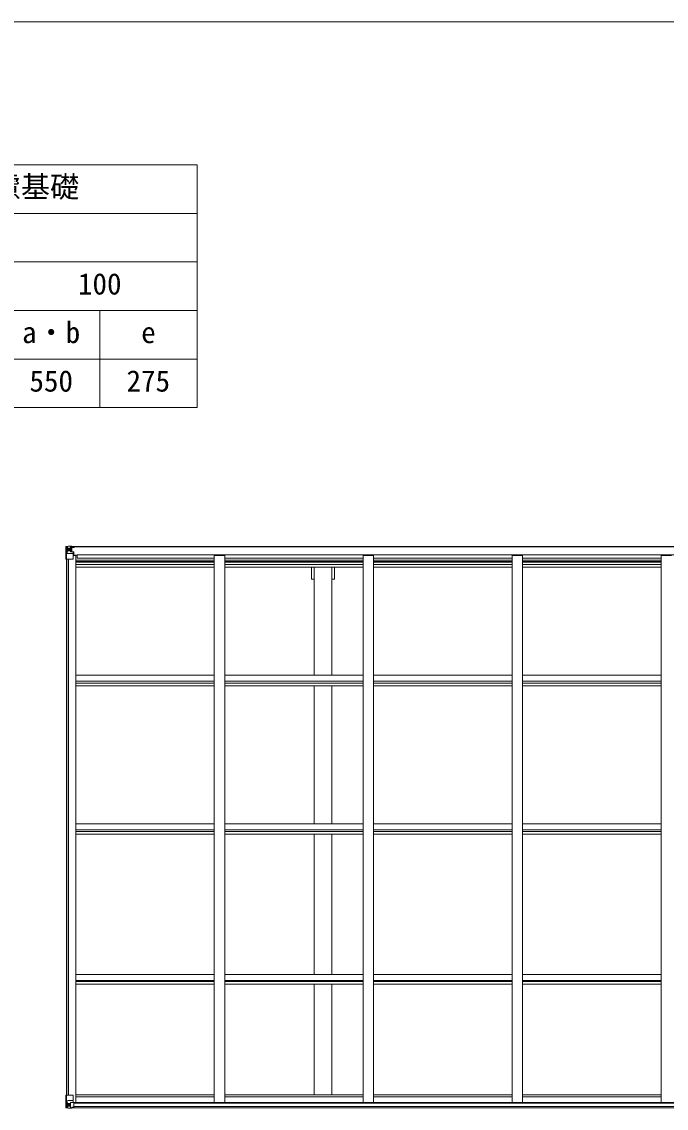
# Model space of a CAD drawing. Units: millimetres at full size, with parts at other scales. Extents: x -9783 to 9892, y -6828 to 6752.
# Drawn here: x -3215 to -116, y 1531 to 6752 of the extents above; entities that cross this region are included whole.
import ezdxf
from ezdxf.enums import TextEntityAlignment as Align

# ---------------------------------------------------------------- set-up
doc = ezdxf.new("R2010")
doc.units = ezdxf.units.MM
doc.header["$LTSCALE"] = 35
for name, color, linetype, lineweight in [('0-1_本体', 4, 'Continuous', 9), ('0-2_部品', 7, 'Continuous', 9), ('1-0_FRAME', 7, 'Continuous', 18), ('F-0_240', 7, 'Continuous', 9)]:
    doc.layers.add(name, color=color, linetype=linetype, lineweight=lineweight)
doc.styles.add('ＭＳ ゴシック', font='')
doc.styles.get('ＭＳ ゴシック').set_extended_font_data('MS Gothic')

msp = doc.modelspace()

# ---------------------------------------------------------------- linework, layer by layer
at = {"layer": '0-1_本体'}
for p, q in [((2741.26, 4229.93), (-2978.74, 4229.93)), ((2741.26, 4227.86), (-2978.74, 4227.86)), ((-2968.24, 4187.63), (-2955.24, 4187.63)), ((-2955.24, 1557.71), (-2955.24, 4187.63)), ((-2289.24, 4187.63), (-2239.24, 4187.63)), ((-2289.24, 1557.71), (-2289.24, 4187.63)), ((-2239.24, 1557.71), (-2239.24, 4187.63)), ((-1573.24, 4187.63), (-1523.24, 4187.63)), ((-1573.24, 1557.71), (-1573.24, 4187.63)), ((-1523.24, 1557.71), (-1523.24, 4187.63)), ((-857.24, 4187.63), (-807.24, 4187.63)), ((-857.24, 1557.71), (-857.24, 4187.63)), ((-807.24, 1557.71), (-807.24, 4187.63)), ((-141.24, 4187.63), (-91.24, 4187.63)), ((-141.24, 1557.71), (-141.24, 4187.63)), ((-3000.24, 1594.06), (-3000.24, 4169.16)), ((-2991.24, 1594.06), (-2991.24, 4169.16)), ((-2990.54, 1594.06), (-2990.54, 4169.16)), ((-2289.24, 4165.22), (-2955.24, 4165.22)), ((-2955.24, 4158.15), (-2289.24, 4158.15)), ((-2289.24, 4154.37), (-2955.24, 4154.37)), ((-2289.24, 4143.02), (-2955.24, 4143.02)), ((-2289.24, 4130.2), (-2955.24, 4130.2)), ((-2289.24, 4174.59), (-2947.74, 4174.59)), ((-1573.24, 4174.59), (-2239.24, 4174.59)), ((-1573.24, 4165.22), (-2239.24, 4165.22)), ((-2239.24, 4158.15), (-1573.24, 4158.15)), ((-1573.24, 4154.37), (-2239.24, 4154.37)), ((-1573.24, 4143.02), (-2239.24, 4143.02)), ((-1573.24, 4130.2), (-2239.24, 4130.2)), ((-1821.24, 4073.93), (-1821.24, 4130.2)), ((-1808.74, 3612.63), (-1808.74, 4130.2)), ((-1723.74, 3612.63), (-1723.74, 4130.2)), ((-857.24, 4174.59), (-1523.24, 4174.59)), ((-857.24, 4165.22), (-1523.24, 4165.22)), ((-1523.24, 4158.15), (-857.24, 4158.15)), ((-857.24, 4154.37), (-1523.24, 4154.37)), ((-857.24, 4143.02), (-1523.24, 4143.02)), ((-857.24, 4130.2), (-1523.24, 4130.2)), ((-141.24, 4174.59), (-807.24, 4174.59)), ((-141.24, 4165.22), (-807.24, 4165.22)), ((-807.24, 4158.15), (-141.24, 4158.15)), ((-141.24, 4154.37), (-807.24, 4154.37)), ((-141.24, 4143.02), (-807.24, 4143.02)), ((-141.24, 4130.2), (-807.24, 4130.2)), ((-1821.24, 4073.93), (-1808.74, 4073.93)), ((-2289.24, 3612.63), (-2955.24, 3612.63)), ((-1573.24, 3612.63), (-2239.24, 3612.63)), ((-857.24, 3612.63), (-1523.24, 3612.63)), ((-141.24, 3612.63), (-807.24, 3612.63)), ((-2289.24, 3583.66), (-2955.24, 3583.66)), ((-2289.24, 3573.51), (-2955.24, 3573.51)), ((-2289.24, 3560.67), (-2955.24, 3560.67)), ((-1573.24, 3583.66), (-2239.24, 3583.66)), ((-1573.24, 3573.51), (-2239.24, 3573.51)), ((-1573.24, 3560.67), (-2239.24, 3560.67)), ((-1808.74, 2897.85), (-1808.74, 3560.67)), ((-1723.74, 2897.85), (-1723.74, 3560.67)), ((-857.24, 3583.66), (-1523.24, 3583.66)), ((-857.24, 3573.51), (-1523.24, 3573.51)), ((-857.24, 3560.67), (-1523.24, 3560.67)), ((-141.24, 3583.66), (-807.24, 3583.66)), ((-141.24, 3573.51), (-807.24, 3573.51)), ((-141.24, 3560.67), (-807.24, 3560.67)), ((-2289.24, 2897.85), (-2955.24, 2897.85)), ((-1573.24, 2897.85), (-2239.24, 2897.85)), ((-857.24, 2897.85), (-1523.24, 2897.85)), ((-141.24, 2897.85), (-807.24, 2897.85)), ((-2289.24, 2868.41), (-2955.24, 2868.41)), ((-2289.24, 2861.26), (-2955.24, 2861.26)), ((-2289.24, 2848.3), (-2955.24, 2848.3)), ((-1573.24, 2868.41), (-2239.24, 2868.41)), ((-1573.24, 2861.26), (-2239.24, 2861.26)), ((-1573.24, 2848.3), (-2239.24, 2848.3)), ((-1808.74, 2173.94), (-1808.74, 2848.3)), ((-1723.74, 2173.94), (-1723.74, 2848.3)), ((-857.24, 2868.41), (-1523.24, 2868.41)), ((-857.24, 2861.26), (-1523.24, 2861.26)), ((-857.24, 2848.3), (-1523.24, 2848.3)), ((-141.24, 2868.41), (-807.24, 2868.41)), ((-141.24, 2861.26), (-807.24, 2861.26)), ((-141.24, 2848.3), (-807.24, 2848.3)), ((-2289.24, 2173.94), (-2955.24, 2173.94)), ((-2289.24, 2144.18), (-2955.24, 2144.18)), ((-1573.24, 2173.94), (-2239.24, 2173.94)), ((-1573.24, 2144.18), (-2239.24, 2144.18)), ((-857.24, 2173.94), (-1523.24, 2173.94)), ((-857.24, 2144.18), (-1523.24, 2144.18)), ((-141.24, 2173.94), (-807.24, 2173.94)), ((-141.24, 2144.18), (-807.24, 2144.18)), ((-2289.24, 2139.88), (-2955.24, 2139.88)), ((-2289.24, 2126.87), (-2955.24, 2126.87)), ((-1573.24, 2139.88), (-2239.24, 2139.88)), ((-1573.24, 2126.87), (-2239.24, 2126.87)), ((-1808.74, 2126.87), (-1808.74, 1594.95)), ((-1723.74, 2126.87), (-1723.74, 1594.95)), ((-857.24, 2139.88), (-1523.24, 2139.88)), ((-857.24, 2126.87), (-1523.24, 2126.87)), ((-141.24, 2139.88), (-807.24, 2139.88)), ((-141.24, 2126.87), (-807.24, 2126.87)), ((-2289.24, 1585.82), (-2955.82, 1585.82)), ((-2289.24, 1594.95), (-2955.55, 1594.95)), ((-1573.24, 1594.95), (-2239.24, 1594.95)), ((-1573.24, 1585.82), (-2239.24, 1585.82)), ((-857.24, 1594.95), (-1523.24, 1594.95)), ((-857.24, 1585.82), (-1523.24, 1585.82)), ((-141.24, 1594.95), (-807.24, 1594.95)), ((-141.24, 1585.82), (-807.24, 1585.82)), ((-2973.74, 1533.21), (2741.26, 1533.21)), ((-2973.74, 1532.26), (2741.26, 1532.26)), ((-2964.27, 1557.71), (2731.8, 1557.71)), ((-2963.74, 1555.36), (2731.26, 1555.36)), ((-2963.74, 1539.7), (2731.26, 1539.7))]:
    msp.add_line(p, q, dxfattribs=at)
for points in [[(-2947.74, 4174.59), (-2947.74, 4189.66), (2715.26, 4189.66)], [(-1723.74, 4073.93), (-1711.24, 4073.93), (-1711.24, 4130.2)]]:
    msp.add_lwpolyline(points, dxfattribs=at)
at = {"layer": '0-2_部品'}
for p, q in [((-3002.24, 4229.87), (-3002.24, 4229.83)), ((-3001.3, 4230.87), (-3001.3, 4230.87)), ((-3001.3, 4230.83), (-3001.3, 4230.86)), ((-2992.33, 4231.25), (-3000.25, 4230.78)), ((-2999.39, 4229.81), (-2999.39, 4229.74)), ((-2999.39, 4169.16), (-2999.39, 4229.74)), ((-2995.42, 4226.37), (-2998.16, 4230.04)), ((-2980.24, 4232.04), (-2992.24, 4231.26)), ((-2973.74, 4232.56), (-2980.24, 4232.16)), ((-2980.24, 4206.06), (-2980.24, 4232.16)), ((-2980.24, 4231.27), (-2973.74, 4231.67)), ((-2973.74, 4230.75), (-2978.74, 4230.66)), ((-2973.74, 4231.67), (-2973.74, 4232.56)), ((-2973.74, 4231.16), (-2973.74, 4231.67)), ((-2973.74, 4231.16), (-2973.74, 4230.75)), ((-2973.74, 4230.75), (-2973.74, 4229.93)), ((-2968.74, 4230.36), (-2968.74, 4229.93)), ((-2968.44, 4230.36), (-2968.74, 4230.36)), ((-2968.44, 4230.36), (-2966.75, 4229.93)), ((-2998.85, 4196.04), (-2994.71, 4208.12)), ((-2998.85, 4196.04), (-2992.24, 4195.83)), ((-2994.57, 4222.86), (-2992.24, 4222.92)), ((-2994.57, 4209.39), (-2994.57, 4222.86)), ((-2992.24, 4209.36), (-2994.57, 4209.39)), ((-2992.24, 4222.92), (-2980.24, 4222.92)), ((-2992.24, 4209.36), (-2980.24, 4209.36)), ((-2992.24, 4209.36), (-2992.24, 4209.36)), ((-2992.24, 4195.83), (-2968.24, 4195.83)), ((-2986.76, 4215.72), (-2986.76, 4214.76)), ((-2981.24, 4222.92), (-2980.24, 4222.92)), ((-2978.74, 4226.45), (-2980.24, 4226.45)), ((-2978.74, 4222.92), (-2980.24, 4222.92)), ((-2978.74, 4209.36), (-2980.24, 4209.36)), ((-2979.41, 4205.8), (-2969.06, 4204.15)), ((-2979.41, 4205.17), (-2979.41, 4205.8)), ((-2969.06, 4203.51), (-2979.41, 4205.17)), ((-2978.24, 4226.09), (-2978.74, 4226.09)), ((-2974.74, 4221.16), (-2978.74, 4221.16)), ((-2974.74, 4212.96), (-2978.74, 4212.96)), ((-2978.63, 4224.79), (-2974.74, 4224.79)), ((-2978.24, 4227.12), (-2978.24, 4225.16)), ((-2970.24, 4227.12), (-2978.24, 4227.12)), ((-2970.24, 4227.09), (-2978.24, 4227.09)), ((-2968.24, 4225.25), (-2978.24, 4225.16)), ((-2978.24, 4225), (-2978.24, 4225.16)), ((-2978.24, 4225.16), (-2978.24, 4225.16)), ((-2974.74, 4205.06), (-2974.74, 4225.02)), ((-2969.06, 4204.15), (-2969.06, 4203.51)), ((-2968.79, 4204.07), (-2964.74, 4204.04)), ((-2968.24, 4226.86), (-2963.24, 4226.86)), ((-2968.24, 4225.25), (-2968.24, 4226.86)), ((-2968.24, 4170.16), (-2968.24, 4203.26)), ((-2963.74, 4192.16), (-2968.24, 4192.16)), ((-2947.74, 4188.85), (-2968.24, 4188.85)), ((-2963.74, 4204.03), (-2964.74, 4204.04)), ((-2964.74, 4202.3), (-2963.74, 4202.31)), ((-2963.74, 4188.85), (-2963.74, 4204.03)), ((-2963.24, 4227.86), (-2963.24, 4226.86)), ((-2963.24, 4226.86), (-2962.24, 4226.86)), ((-2962.24, 4226.86), (-2962.24, 4227.86)), ((-2962.24, 4226.86), (-2962.24, 4225.29)), ((-2962.24, 4225.18), (-2962.24, 4225.29)), ((-2999.39, 4169.16), (-2969.24, 4169.16)), ((-3002.24, 1594.06), (-2969.24, 1594.06)), ((-3002.24, 1533.35), (-3002.24, 1594.06)), ((-2999.39, 1594.06), (-2999.39, 1533.48)), ((-2998.85, 1567.18), (-2992.24, 1567.39)), ((-2998.85, 1567.18), (-2994.71, 1555.1)), ((-2992.24, 1567.39), (-2968.24, 1567.39)), ((-2968.24, 1593.06), (-2968.24, 1559.96)), ((-3001.3, 1532.39), (-3001.3, 1532.35)), ((-2992.33, 1531.97), (-3000.25, 1532.44)), ((-2999.39, 1533.41), (-2999.39, 1533.48)), ((-2995.42, 1536.85), (-2998.16, 1533.18)), ((-2992.24, 1553.86), (-2994.57, 1553.83)), ((-2994.57, 1553.83), (-2994.57, 1540.36)), ((-2994.57, 1540.36), (-2992.24, 1540.3)), ((-2992.24, 1553.86), (-2992.24, 1553.86)), ((-2980.24, 1553.86), (-2992.24, 1553.86)), ((-2992.24, 1540.3), (-2980.24, 1540.3)), ((-2980.24, 1531.18), (-2992.24, 1531.96)), ((-2987.72, 1547.5), (-2987.72, 1548.46)), ((-2980.24, 1557.85), (-2973.74, 1557.85)), ((-2980.24, 1557.85), (-2980.24, 1531.06)), ((-2969.06, 1559.71), (-2979.41, 1558.05)), ((-2979.41, 1558.05), (-2979.41, 1557.85)), ((-2976.71, 1557.85), (-2969.06, 1559.07)), ((-2973.74, 1557.85), (-2964.74, 1557.82)), ((-2973.74, 1530.66), (-2973.74, 1536.61)), ((-2964.74, 1536.04), (-2973.74, 1535.98)), ((-2969.06, 1559.07), (-2969.06, 1559.71)), ((-2963.74, 1556.91), (-2963.74, 1536.75))]:
    msp.add_line(p, q, dxfattribs=at)
for points in [[(-3002.24, 4229.83), (-3002.24, 4169.16), (-2999.39, 4169.16)], [(-3001.3, 4230.87), (-2992.24, 4231.42), (-2980.24, 4232.16)], [(-2973.74, 4231.16), (-2978.74, 4231.16), (-2978.74, 4205.69)], [(-2988.68, 4216.68), (-2989.64, 4216.68), (-2989.64, 4217.64), (-2988.68, 4217.64)], [(-2987.72, 4218.6), (-2987.72, 4219.56), (-2986.76, 4219.56), (-2986.76, 4218.6)], [(-2986.76, 4214.76), (-2987.72, 4214.76), (-2987.72, 4215.72)], [(-2985.8, 4217.64), (-2984.84, 4217.64), (-2984.84, 4216.68), (-2985.8, 4216.68)], [(-2978.24, 4226.09), (-2970.24, 4226.09), (-2970.24, 4227.86)], [(-2963.24, 4225.13), (-2978.24, 4225), (-2978.24, 4225)], [(-2968.24, 4225.25), (-2968.24, 4225.24), (-2962.24, 4225.29)], [(-2964.74, 4204.04), (-2964.74, 4202.3), (-2968.24, 4202.28)], [(-3001.3, 1532.35), (-2992.24, 1531.8), (-2973.74, 1530.66)], [(-2988.68, 1545.58), (-2989.64, 1545.58), (-2989.64, 1546.54), (-2988.68, 1546.54)], [(-2987.72, 1548.46), (-2986.76, 1548.46), (-2986.76, 1547.5)], [(-2986.76, 1544.62), (-2986.76, 1543.66), (-2987.72, 1543.66), (-2987.72, 1544.62)], [(-2985.8, 1546.54), (-2984.84, 1546.54), (-2984.84, 1545.58), (-2985.8, 1545.58)], [(-2963.74, 1536.75), (-2963.75, 1536.64), (-2973.74, 1536.61)]]:
    msp.add_lwpolyline(points, dxfattribs=at)
for centre in [(-2987.24, 4217.16), (-2987.24, 1546.06)]:
    msp.add_circle(centre, 5.3, dxfattribs=at)
for centre, radius, start, end in [((-3001.24, 4229.87), 0.999, 93.4424, 179.95083), ((-3001.24, 4229.87), 1, 93.50017, 180.00079), ((-3001.24, 4229.83), 0.999, 93.4424, 179.95083), ((-3000.08, 4243.48), 12.7, 269.24466, 275.10311), ((-2998.11, 4229.87), 1.28, 131.17831, 182.45895), ((-2988.68, 4218.6), 0.96, 270, 0), ((-2988.68, 4215.72), 0.96, 0, 90), ((-2985.8, 4218.6), 0.96, 180, 270), ((-2985.8, 4215.72), 0.96, 90, 180), ((-2979.3, 4206.73), 0.937, 182.32209, 263.26766), ((-2979.3, 4206.1), 0.937, 182.32209, 263.26766), ((-2978.24, 4227.62), 0.5, 179.99802, 269.99691), ((-2978.24, 4227.59), 0.5, 180.00109, 270.00109), ((-2978.24, 4224.66), 0.5, 90.52895, 180.04464), ((-2978.22, 4224.49), 0.513, 91.88028, 181.04707), ((-2969.17, 4203.22), 0.937, 2.32209, 83.26766), ((-2969.17, 4202.58), 0.937, 2.32209, 83.26766), ((-2963.1, 4232.82), 7.69, 268.96999, 276.43426), ((-2969.24, 4170.16), 1, 270, 0), ((-2969.24, 1593.06), 1, 0, 90), ((-3001.24, 1533.39), 0.999, 180.04917, 266.5576), ((-3001.24, 1533.35), 0.999, 180.04917, 266.5576), ((-3001.24, 1533.35), 1, 179.99921, 266.49983), ((-3000.08, 1519.74), 12.7, 84.89689, 90.75534), ((-2998.11, 1533.35), 1.28, 177.54105, 228.82169), ((-2988.68, 1547.5), 0.96, 270, 0), ((-2988.68, 1544.62), 0.96, 0, 90), ((-2985.8, 1547.5), 0.96, 180, 270), ((-2985.8, 1544.62), 0.96, 90, 180), ((-2979.3, 1557.12), 0.937, 96.73234, 129.06602), ((-2969.17, 1560.64), 0.937, 276.73234, 357.67791), ((-2969.17, 1560), 0.937, 276.73234, 357.67791)]:
    msp.add_arc(centre, radius, start, end, dxfattribs=at)
for centre, major_axis, ratio, start_param, end_param in [((-2800.3, 4243.18), (201, 12.36), 0.060933, 3.1373463, 3.1378449), ((-2999.3, 4230.95), (2, 0.12), 0.060933, 3.1378449, 4.2119296), ((-2999.11, 4227.85), (-0.02, 3), 0.466854, 5.5234897, 6.1575023), ((-2998.13, 4198.39), (0.85, 2.32), 0.403757, 2.3087461, 3.2744049), ((-2997.44, 4222.78), (0.03, 5), 0.573921, 4.7320603, 5.5159136), ((-2995.97, 4209.41), (0, 3), 0.468246, 4.2703918, 4.7058971), ((-3073.99, 4222.92), (81.75, 0), 0.061163, 0, 0.0007725), ((-2998.13, 1564.83), (0.85, -2.32), 0.403757, 3.0087805, 3.9744392), ((-2999.3, 1532.27), (2, -0.12), 0.060933, 2.0712557, 3.1453404), ((-2800.3, 1520.04), (201, -12.36), 0.060933, 3.1453404, 3.145839), ((-2999.11, 1535.37), (-0.02, -3), 0.466854, 0.125683, 0.7596956), ((-2997.44, 1540.44), (0.03, -5), 0.573921, 0.7672717, 1.551125), ((-2995.97, 1553.81), (0, -3), 0.468246, 1.5772882, 2.0127935), ((-3073.99, 1540.3), (81.75, 0), 0.061163, 6.2824128, 6.2831853), ((-2964.74, 1556.91), (1, -0.021), 0.906239, 0.0187047, 1.589501), ((-2964.74, 1536.74), (1, 0.012), 0.707053, 4.7036637, 6.124411)]:
    msp.add_ellipse(centre, major_axis=major_axis, ratio=ratio, start_param=start_param, end_param=end_param, dxfattribs=at)
at = {"layer": '1-0_FRAME'}
for p, q in [((-9138.76, 6064.02), (-2372.1, 6064.02)), ((-7972.1, 5830.68), (-2372.1, 5830.68)), ((-7972.1, 5597.35), (-2372.1, 5597.35)), ((-7972.1, 5364.02), (-2372.1, 5364.02)), ((-2838.76, 5364.02), (-2838.76, 4897.35))]:
    msp.add_line(p, q, dxfattribs=at)
for points in [[(-2372.1, 6064.02), (-2372.1, 5364.02), (-2372.1, 4897.35)], [(-9138.76, 5130.68), (-7972.1, 5130.68), (-2372.1, 5130.68)], [(-9138.76, 4897.35), (-8555.43, 4897.35), (-5172.1, 4897.35), (-3305.43, 4897.35), (-2372.1, 4897.35)]]:
    msp.add_lwpolyline(points, dxfattribs=at)
at = {"layer": 'F-0_240', "color": 5}
msp.add_line((-9783.03, 6751.9), (9396.97, 6751.9), dxfattribs=at)

# ---------------------------------------------------------------- texts
at = {"layer": '1-0_FRAME', "style": 'ＭＳ ゴシック'}
for s, p in [('土間コンクリート考慮基礎', (-4617.93, 5876.86)), ('100', (-2944.49, 5410.2)), ('a・b', (-3213.07, 5176.86)), ('e', (-2640.67, 5176.86)), ('550', (-3177.83, 4943.53)), ('275', (-2711.16, 4943.53))]:
    msp.add_text(s, height=102.6, dxfattribs=at).set_placement(p, align=Align.BOTTOM_LEFT)

doc.saveas('drawing.dxf')
